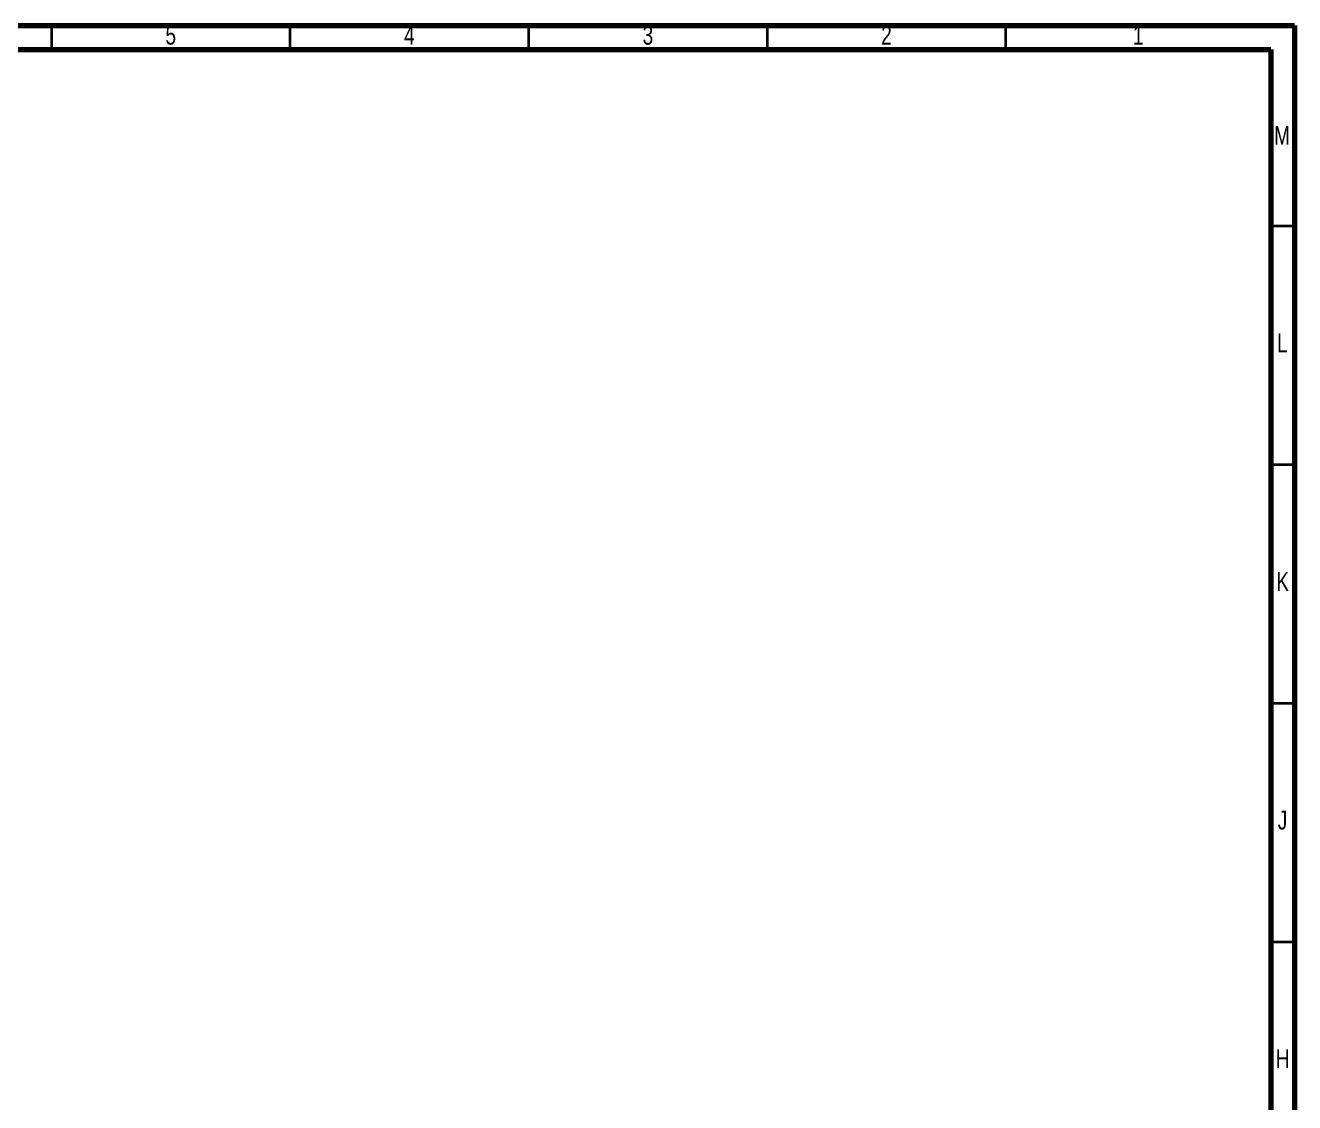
# Model space of a CAD drawing. Header units: millimetres. Extents: x -168 to 836, y 5 to 727.
# Drawn here: x 570 to 836, y 363.3 to 589 of the extents above; entities that cross this region are included whole.
import ezdxf

# ---------------------------------------------------------------- set-up
doc = ezdxf.new("R2010")
doc.units = ezdxf.units.MM
doc.styles.add('SLDTEXTSTYLE0', font='TXT', dxfattribs={"width": 0.75})

msp = doc.modelspace()

# ---------------------------------------------------------------- linework, layer by layer
at = {"color": 7, "linetype": 'Continuous', "lineweight": 70}
for p, q in [((15, 589), (836, 589)), ((836, 589), (836, 5)), ((20, 584), (831, 584)), ((831, 584), (831, 10))]:
    msp.add_line(p, q, dxfattribs=at)
at = {"color": 7, "linetype": 'Continuous', "lineweight": 35}
for p, q in [((575.5, 584), (575.5, 589)), ((625.5, 584), (625.5, 589)), ((675.5, 584), (675.5, 589)), ((725.5, 584), (725.5, 589)), ((775.5, 584), (775.5, 589)), ((831, 547), (836, 547)), ((831, 497), (836, 497)), ((831, 447), (836, 447)), ((831, 397), (836, 397))]:
    msp.add_line(p, q, dxfattribs=at)

# ---------------------------------------------------------------- texts
at = {"color": 7, "linetype": 'Continuous', "lineweight": 0, "char_height": 3.97, "attachment_point": 2, "style": 'SLDTEXTSTYLE0'}
for s, insert in [('5', (600.46, 588.98)), ('4', (650.46, 588.98)), ('3', (700.46, 588.98)), ('2', (750.46, 588.98)), ('1', (803.21, 588.98)), ('M', (833.36, 567.98)), ('L', (833.45, 524.48)), ('K', (833.49, 474.48)), ('J', (833.47, 424.48)), ('H', (833.49, 374.48))]:
    msp.add_mtext(s, dxfattribs=dict(at, insert=insert))

doc.saveas('drawing.dxf')
